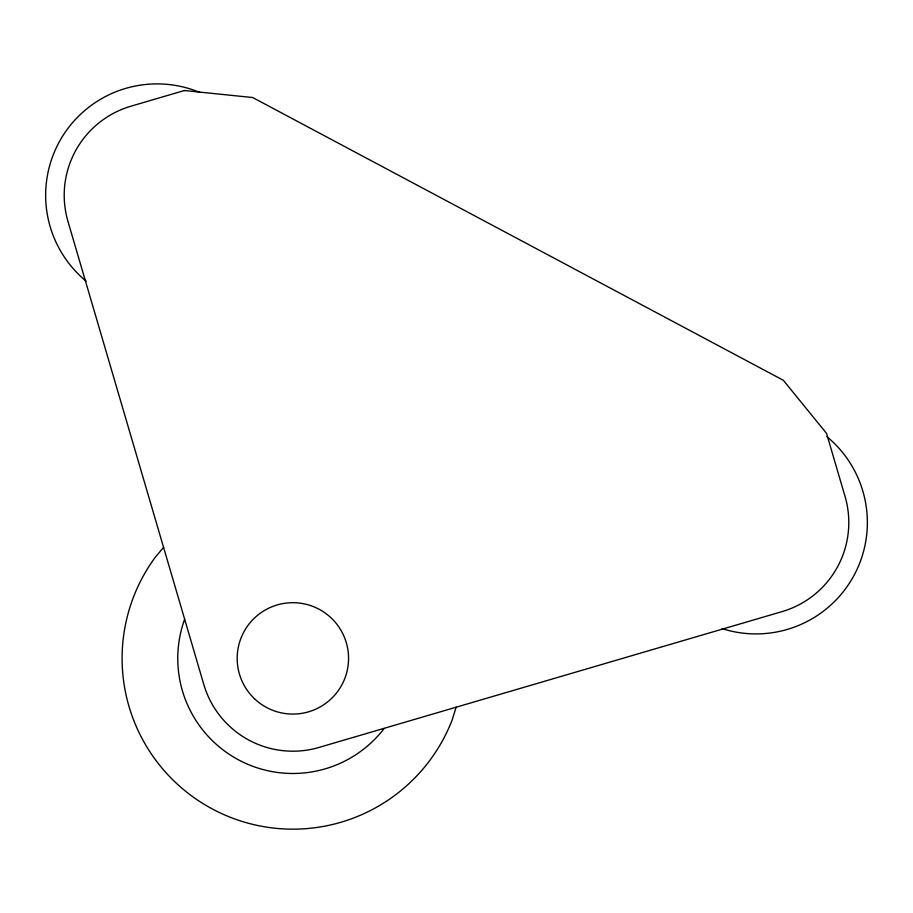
<?xml version="1.0" encoding="UTF-8"?>
<svg xmlns="http://www.w3.org/2000/svg" width="913" height="913" viewBox="0 0 913 913"><rect width="100%" height="100%" fill="white"/><g stroke="black" fill="none" stroke-linecap="round" stroke-linejoin="round"><path stroke-width="1.37" d="M456.146 707.21L452.14 720.003A170.777 170.777 0 0 1 210.983 808.245A170.777 170.777 0 0 1 154.982 557.638L163.575 547.344M86.119 281.158A111.375 111.375 0 0 1 199.65 92.373M384.156 728.46A115.084 115.084 0 0 1 184.574 619.413M826.881 436.642A111.375 111.375 0 0 1 722.069 628.623M184.335 90.535L130.901 106.216A92.806 92.806 0 0 0 67.961 221.391L203.804 684.499A92.806 92.806 0 0 0 318.991 747.439L782.099 611.596A92.806 92.806 0 0 0 845.039 496.41L826.539 433.367L783.331 380.287L252.718 97.543L184.335 90.535M254.43 698.673A55.682 55.682 0 0 0 346.986 671.523A55.682 55.682 0 0 0 277.198 604.942A55.682 55.682 0 0 0 254.43 698.673"/></g></svg>
